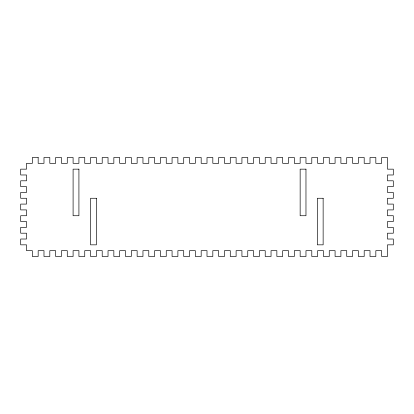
<?xml version="1.0" encoding="UTF-8"?>
<svg xmlns="http://www.w3.org/2000/svg" width="414" height="414" viewBox="0 0 414 414"><rect width="100%" height="100%" fill="white"/><g stroke="black" fill="none" stroke-linecap="round" stroke-linejoin="round"><path stroke-width="0.62" d="M38.166 157.511L32.344 157.511L32.344 163.333L26.522 163.333L26.522 169.155L20.7 169.155L20.7 174.977L26.522 174.977L26.522 180.799L20.7 180.799L20.7 186.621L26.522 186.621L26.522 192.443L20.7 192.443L20.7 198.265L26.522 198.265L26.522 204.086L20.7 204.086L20.7 209.908L26.522 209.908L26.522 215.73L20.7 215.73L20.7 221.552L26.522 221.552L26.522 227.374L20.7 227.374L20.7 233.196L26.522 233.196L26.522 239.018L20.7 239.018L20.7 244.84L26.522 244.84L26.522 250.661L32.344 250.667L32.344 256.483L38.166 256.483L38.166 250.661L43.987 250.667L43.987 256.483L49.809 256.489L49.809 250.661L55.631 250.661L55.631 256.489L61.453 256.483L61.453 250.661L67.275 250.661L67.275 256.483L73.097 256.483L73.097 250.661L78.919 250.661L78.919 256.483L84.741 256.483L84.741 250.667L90.562 250.661L90.562 256.489L96.384 256.483L96.384 250.661L102.206 250.661L102.206 256.489L108.028 256.483L108.028 250.661L113.85 250.661L113.85 256.483L119.672 256.483L119.672 250.661L125.494 250.661L125.494 256.483L131.316 256.483L131.316 250.667L137.137 250.661L137.137 256.483L142.959 256.483L142.959 250.661L148.781 250.661L148.781 256.483L154.603 256.483L154.603 250.661L160.425 250.661L160.425 256.483L166.247 256.483L166.247 250.661L172.069 250.661L172.069 256.483L177.891 256.483L177.891 250.661L183.712 250.661L183.712 256.483L189.534 256.483L189.534 250.661L195.356 250.661L195.356 256.489L201.178 256.483L201.178 250.661L207 250.661L207 256.483L212.822 256.483L212.822 250.661L218.644 250.661L218.644 256.483L224.466 256.483L224.466 250.661L230.287 250.661L230.287 256.483L236.109 256.483L236.109 250.661L241.931 250.661L241.931 256.483L247.753 256.483L247.753 250.661L253.575 250.661L253.575 256.483L259.397 256.483L259.397 250.667L265.219 250.661L265.219 256.483L271.041 256.483L271.041 250.661L276.862 250.661L276.862 256.483L282.684 256.483L282.684 250.661L288.506 250.661L288.506 256.483L294.328 256.483L294.328 250.661L300.15 250.661L300.15 256.483L305.972 256.483L305.972 250.661L311.794 250.667L311.794 256.483L317.616 256.483L317.616 250.661L323.438 250.661L323.438 256.483L329.259 256.483L329.259 250.661L335.081 250.667L335.081 256.483L340.903 256.489L340.903 250.667L346.725 250.661L346.725 256.483L352.547 256.483L352.547 250.661L358.369 250.661L358.369 256.483L364.191 256.483L364.191 250.661L370.012 250.667L370.012 256.483L375.834 256.483L375.834 250.661L381.656 250.667L381.656 256.483L387.478 256.483L387.478 244.845L393.3 244.845L393.3 239.023L387.478 239.023L387.478 233.201L393.3 233.201L393.3 227.379L387.478 227.379L387.478 221.557L393.3 221.557L393.3 215.735L387.478 215.735L387.478 209.914L393.3 209.914L393.3 204.092L387.478 204.092L387.478 198.27L393.3 198.27L393.3 192.448L387.478 192.448L387.478 186.626L393.3 186.626L393.3 180.804L387.478 180.804L387.478 174.982L393.3 174.982L393.3 169.16L387.478 169.16L387.478 157.517L381.656 157.511L381.656 163.333L375.834 163.333L375.834 157.511L370.012 157.511L370.012 163.333L364.191 163.333L364.191 157.511L358.369 157.511L358.369 163.333L352.547 163.333L352.547 157.511L346.725 157.511L346.725 163.333L340.903 163.333L340.903 157.511L335.081 157.511L335.081 163.333L329.259 163.333L329.259 157.511L323.438 157.511L323.438 163.333L317.616 163.333L317.616 157.511L311.794 157.511L311.794 163.333L305.972 163.333L305.972 157.511L300.15 157.511L300.15 163.333L294.328 163.333L294.328 157.511L288.506 157.511L288.506 163.333L282.684 163.333L282.684 157.511L276.862 157.511L276.862 163.333L271.041 163.333L271.041 157.511L265.219 157.511L265.219 163.333L259.397 163.333L259.397 157.511L253.575 157.511L253.575 163.333L247.753 163.333L247.753 157.511L241.931 157.511L241.931 163.333L236.109 163.333L236.109 157.511L230.287 157.511L230.287 163.333L224.466 163.333L224.466 157.511L218.644 157.511L218.644 163.333L212.822 163.333L212.822 157.511L207 157.511L207 163.333L201.178 163.333L201.178 157.511L195.356 157.511L195.356 163.333L189.534 163.333L189.534 157.511L183.712 157.511L183.712 163.333L177.891 163.333L177.891 157.511L172.069 157.511L172.069 163.333L166.247 163.333L166.247 157.511L160.425 157.511L160.425 163.333L154.603 163.333L154.603 157.511L148.781 157.511L148.781 163.333L142.959 163.333L142.959 157.511L137.137 157.511L137.137 163.333L131.316 163.333L131.316 157.511L125.494 157.511L125.494 163.333L119.672 163.333L119.672 157.511L113.85 157.511L113.85 163.333L108.028 163.333L108.028 157.511L102.206 157.511L102.206 163.333L96.384 163.333L96.384 157.511L90.562 157.511L90.562 163.333L84.741 163.333L84.741 157.511L78.919 157.511L78.919 163.333L73.097 163.333L73.097 157.511L67.275 157.511L67.275 163.333L61.453 163.333L61.453 157.511L55.631 157.511L55.631 163.333L49.809 163.333L49.809 157.511L43.987 157.511L43.987 163.333L38.166 163.333L38.166 157.511M78.919 169.155L73.097 169.155L73.097 215.73L78.919 215.73L78.919 169.155M305.972 169.155L300.15 169.155L300.15 215.73L305.972 215.73L305.972 169.155M96.384 198.265L90.562 198.265L90.562 244.84L96.384 244.84L96.384 198.265M323.137 198.265L317.315 198.265L317.315 244.84L323.137 244.84L323.137 198.265"/></g></svg>
